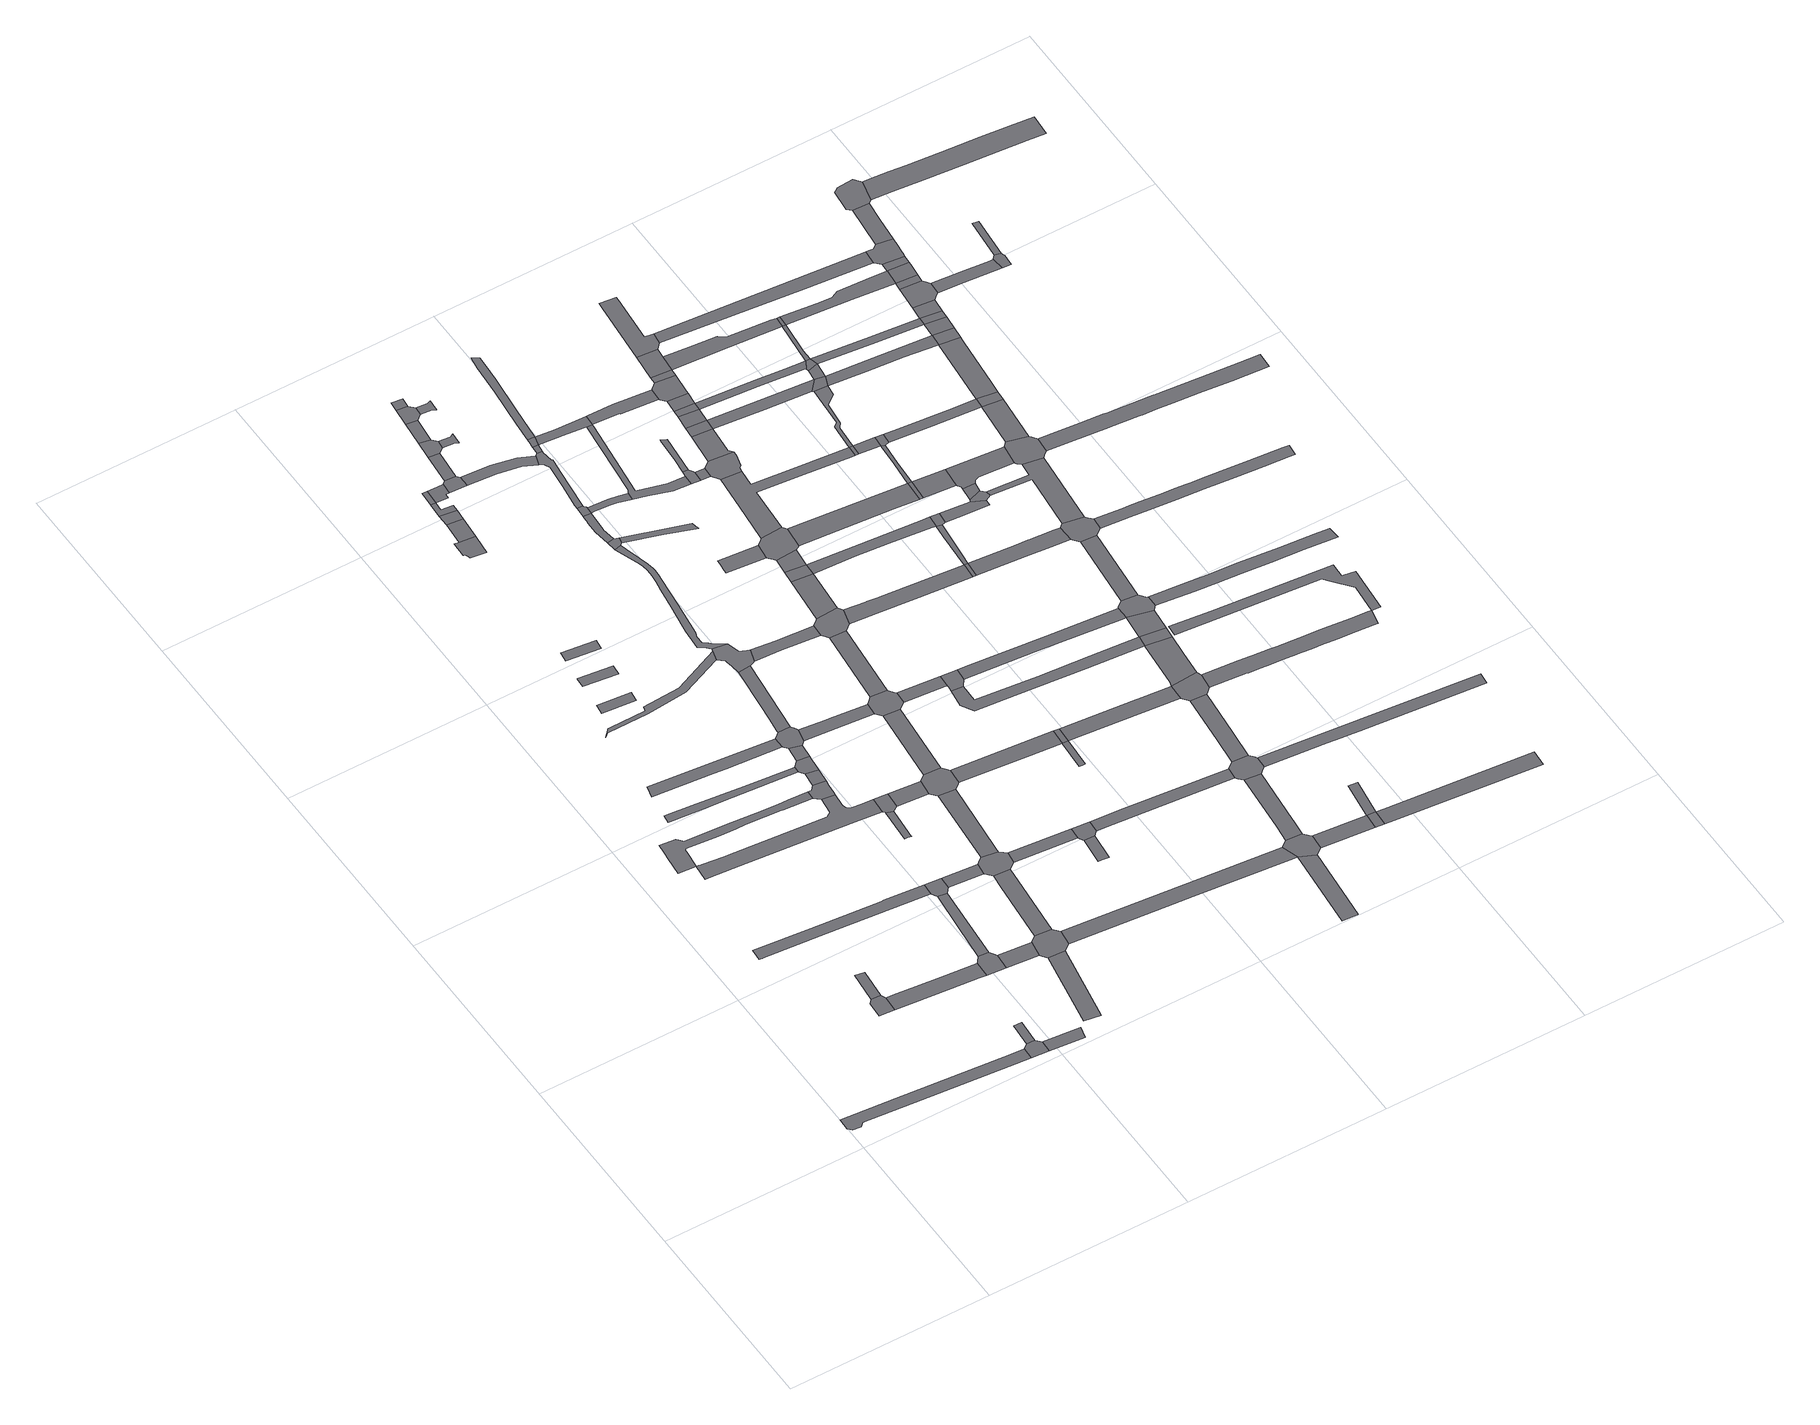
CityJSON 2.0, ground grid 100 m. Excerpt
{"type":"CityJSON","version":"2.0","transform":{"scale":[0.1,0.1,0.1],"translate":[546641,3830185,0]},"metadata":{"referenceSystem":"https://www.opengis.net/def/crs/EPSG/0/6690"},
"CityObjects":{
"road1":{"type":"Road","attributes":{"RoadStructureAttribute.sectionType":"1"},"geometry":[{"type":"MultiSurface","lod":"1","boundaries":[[[0,1,2,3,4,5,6,7,8,9,10]]]}]},
"road2":{"type":"Road","geometry":[{"type":"MultiSurface","lod":"1","boundaries":[[[11,12,13,14,15,16]]]}]},
"road3":{"type":"Road","geometry":[{"type":"MultiSurface","lod":"1","boundaries":[[[17,18,11,16]]]}]},
"road4":{"type":"Road","attributes":{"RoadStructureAttribute.sectionType":"1"},"geometry":[{"type":"MultiSurface","lod":"1","boundaries":[[[19,20,21,15,14,22,23,24,25,26]]]}]},
"road5":{"type":"Road","geometry":[{"type":"MultiSurface","lod":"1","boundaries":[[[27,10,9,28,29,30]]]}]},
"road6":{"type":"Road","attributes":{"RoadStructureAttribute.sectionType":"1"},"geometry":[{"type":"MultiSurface","lod":"1","boundaries":[[[31,32,33,34,35,36,37,38,39,40]]]}]},
"road7":{"type":"Road","geometry":[{"type":"MultiSurface","lod":"1","boundaries":[[[41,42,27,30]]]}]},
"road8":{"type":"Road","attributes":{"RoadStructureAttribute.sectionType":"1"},"geometry":[{"type":"MultiSurface","lod":"1","boundaries":[[[29,28,43,44]]]}]},
"road9":{"type":"Road","attributes":{"RoadStructureAttribute.sectionType":"1"},"geometry":[{"type":"MultiSurface","lod":"1","boundaries":[[[45,46,47,48,49,50,51,52,53,54,55,56,57,58,59,60,61,62,63,64,65,66,67]]]}]},
"road10":{"type":"Road","attributes":{"RoadStructureAttribute.sectionType":"1"},"geometry":[{"type":"MultiSurface","lod":"1","boundaries":[[[68,69,70,71,72,73,74,75,76,77,78,49,79,80,81,82,83,84,85,86,87,88,89,90,91,92,93,94,95,96]]]}]},
"road11":{"type":"Road","geometry":[{"type":"MultiSurface","lod":"1","boundaries":[[[97,98,26,25,99,100,101,102]]]}]},
"road12":{"type":"Road","attributes":{"RoadStructureAttribute.sectionType":"1"},"geometry":[{"type":"MultiSurface","lod":"1","boundaries":[[[103,104,105,106,107,108,109,110,111,112,113]]]}]},
"road13":{"type":"Road","attributes":{"RoadStructureAttribute.sectionType":"1"},"geometry":[{"type":"MultiSurface","lod":"1","boundaries":[[[114,115,116,117,118,119]]]}]},
"road14":{"type":"Road","geometry":[{"type":"MultiSurface","lod":"1","boundaries":[[[120,121,122,123]]]}]},
"road15":{"type":"Road","attributes":{"RoadStructureAttribute.sectionType":"1"},"geometry":[{"type":"MultiSurface","lod":"1","boundaries":[[[124,125,97,102,126]]]}]},
"road16":{"type":"Road","attributes":{"RoadStructureAttribute.sectionType":"1"},"geometry":[{"type":"MultiSurface","lod":"1","boundaries":[[[100,99,127,128]]]}]},
"road17":{"type":"Road","attributes":{"RoadStructureAttribute.sectionType":"1"},"geometry":[{"type":"MultiSurface","lod":"1","boundaries":[[[129,130,131,132]]]}]},
"road18":{"type":"Road","geometry":[{"type":"MultiSurface","lod":"1","boundaries":[[[133,134,135,136,137]]]}]},
"road19":{"type":"Road","geometry":[{"type":"MultiSurface","lod":"1","boundaries":[[[40,39,124,126,138,139]]]}]},
"road20":{"type":"Road","geometry":[{"type":"MultiSurface","lod":"1","boundaries":[[[140,141,142,143]]]}]},
"road21":{"type":"Road","attributes":{"RoadStructureAttribute.sectionType":"1"},"geometry":[{"type":"MultiSurface","lod":"1","boundaries":[[[144,145,146,147,148,149,150,151,152,153,154,155,156,157,158,159,160,161]]]}]},
"road22":{"type":"Road","geometry":[{"type":"MultiSurface","lod":"1","boundaries":[[[162,128,127,129,132,163,164,165]]]}]},
"road23":{"type":"Road","geometry":[{"type":"MultiSurface","lod":"1","boundaries":[[[166,167,59,58,68,96,168,169,170,171]]]}]},
"road24":{"type":"Road","attributes":{"RoadStructureAttribute.sectionType":"1"},"geometry":[{"type":"MultiSurface","lod":"1","boundaries":[[[139,138,172,173,174]]]}]},
"road25":{"type":"Road","attributes":{"RoadStructureAttribute.sectionType":"1"},"geometry":[{"type":"MultiSurface","lod":"1","boundaries":[[[175,166,171,176]]]}]},
"road26":{"type":"Road","geometry":[{"type":"MultiSurface","lod":"1","boundaries":[[[177,113,112,175,176,178,179,180]]]}]},
"road27":{"type":"Road","geometry":[{"type":"MultiSurface","lod":"1","boundaries":[[[181,182,183,184,185,186]]]}]},
"road28":{"type":"Road","geometry":[{"type":"MultiSurface","lod":"1","boundaries":[[[187,188,189,190,191,192,193,194,195,196]]]}]},
"road29":{"type":"Road","attributes":{"RoadStructureAttribute.sectionType":"1"},"geometry":[{"type":"MultiSurface","lod":"1","boundaries":[[[197,198,162,165,199,200]]]}]},
"road30":{"type":"Road","attributes":{"RoadStructureAttribute.sectionType":"1"},"geometry":[{"type":"MultiSurface","lod":"1","boundaries":[[[201,177,180,202]]]}]},
"road31":{"type":"Road","attributes":{"RoadStructureAttribute.sectionType":"1"},"geometry":[{"type":"MultiSurface","lod":"1","boundaries":[[[203,196,195,204]]]}]},
"road32":{"type":"Road","geometry":[{"type":"MultiSurface","lod":"1","boundaries":[[[85,84,205,181,186,206,207,208]]]}]},
"road33":{"type":"Road","geometry":[{"type":"MultiSurface","lod":"1","boundaries":[[[209,210,211,119,118,201,202,212,213,214,215,216,217,218]]]}]},
"road34":{"type":"Road","geometry":[{"type":"MultiSurface","lod":"1","boundaries":[[[219,203,204,220]]]}]},
"road35":{"type":"Road","attributes":{"RoadStructureAttribute.sectionType":"1"},"geometry":[{"type":"MultiSurface","lod":"1","boundaries":[[[221,219,220,222,223,224]]]}]},
"road36":{"type":"Road","geometry":[{"type":"MultiSurface","lod":"1","boundaries":[[[225,221,224,226]]]}]},
"road37":{"type":"Road","geometry":[{"type":"MultiSurface","lod":"1","boundaries":[[[227,228,229,174,173,230,197,200,231,232,233,234,235,236]]]}]},
"road38":{"type":"Road","attributes":{"RoadStructureAttribute.sectionType":"1"},"geometry":[{"type":"MultiSurface","lod":"1","boundaries":[[[237,226,224,238,239,240,241]]]}]},
"road39":{"type":"Road","attributes":{"RoadStructureAttribute.sectionType":"1"},"geometry":[{"type":"MultiSurface","lod":"1","boundaries":[[[208,207,242,243]]]}]},
"road40":{"type":"Road","attributes":{"RoadStructureAttribute.sectionType":"1"},"geometry":[{"type":"MultiSurface","lod":"1","boundaries":[[[244,245,246,247,248,209,218]]]}]},
"road41":{"type":"Road","attributes":{"RoadStructureAttribute.sectionType":"1"},"geometry":[{"type":"MultiSurface","lod":"1","boundaries":[[[249,250,227,236,251,252]]]}]},
"road42":{"type":"Road","geometry":[{"type":"MultiSurface","lod":"1","boundaries":[[[253,241,240,254,255,256,257]]]}]},
"road43":{"type":"Road","attributes":{"RoadStructureAttribute.sectionType":"1"},"geometry":[{"type":"MultiSurface","lod":"1","boundaries":[[[258,259,215,214,260,261,262]]]}]},
"road44":{"type":"Road","geometry":[{"type":"MultiSurface","lod":"1","boundaries":[[[263,144,161,264,265,266,245,244,267,268,269,270,271,272,273,274,275]]]}]},
"road45":{"type":"Road","attributes":{"RoadStructureAttribute.sectionType":"1"},"geometry":[{"type":"MultiSurface","lod":"1","boundaries":[[[276,253,257,277]]]}]},
"road46":{"type":"Road","geometry":[{"type":"MultiSurface","lod":"1","boundaries":[[[278,243,242,249,252,279,280,281,282,283]]]}]},
"road47":{"type":"Road","attributes":{"RoadStructureAttribute.sectionType":"1"},"geometry":[{"type":"MultiSurface","lod":"1","boundaries":[[[234,233,284,285]]]}]},
"road48":{"type":"Road","geometry":[{"type":"MultiSurface","lod":"1","boundaries":[[[286,276,277,287,288,289]]]}]},
"road49":{"type":"Road","attributes":{"RoadStructureAttribute.sectionType":"1"},"geometry":[{"type":"MultiSurface","lod":"1","boundaries":[[[290,291,292,293,294,295,296,297,298,299,300,301,302,303,304,305,306,307,308,309,310,311,312,313,314,315,316,317,318,319,320,321,263,275]]]}]},
"road50":{"type":"Road","attributes":{"RoadStructureAttribute.sectionType":"1"},"geometry":[{"type":"MultiSurface","lod":"1","boundaries":[[[322,286,289,323]]]}]},
"road51":{"type":"Road","attributes":{"RoadStructureAttribute.sectionType":"1"},"geometry":[{"type":"MultiSurface","lod":"1","boundaries":[[[324,278,283,325]]]}]},
"road52":{"type":"Road","geometry":[{"type":"MultiSurface","lod":"1","boundaries":[[[326,327,328,329,288,287]]]}]},
"road53":{"type":"Road","geometry":[{"type":"MultiSurface","lod":"1","boundaries":[[[330,322,323,331,332,333]]]}]},
"road54":{"type":"Road","attributes":{"RoadStructureAttribute.sectionType":"1"},"geometry":[{"type":"MultiSurface","lod":"1","boundaries":[[[334,335,256,255,336,337,338,339]]]}]},
"road55":{"type":"Road","attributes":{"RoadStructureAttribute.sectionType":"1"},"geometry":[{"type":"MultiSurface","lod":"1","boundaries":[[[340,341,330,333]]]}]},
"road56":{"type":"Road","geometry":[{"type":"MultiSurface","lod":"1","boundaries":[[[342,343,306,305,344,345,346,347]]]}]},
"road57":{"type":"Road","attributes":{"RoadStructureAttribute.sectionType":"1"},"geometry":[{"type":"MultiSurface","lod":"1","boundaries":[[[348,349,350,351,352,343,342,353,354,355,356]]]}]},
"road58":{"type":"Road","geometry":[{"type":"MultiSurface","lod":"1","boundaries":[[[357,358,359,360,361]]]}]},
"road59":{"type":"Road","attributes":{"RoadStructureAttribute.sectionType":"1"},"geometry":[{"type":"MultiSurface","lod":"1","boundaries":[[[362,270,269,363,364,365]]]}]},
"road60":{"type":"Road","attributes":{"RoadStructureAttribute.sectionType":"1"},"geometry":[{"type":"MultiSurface","lod":"1","boundaries":[[[366,367,164,163,368,369,370,371,372]]]}]},
"road61":{"type":"Road","geometry":[{"type":"MultiSurface","lod":"1","boundaries":[[[373,348,356,374,375,376,377,378,379,380]]]}]},
"road62":{"type":"Road","geometry":[{"type":"MultiSurface","lod":"1","boundaries":[[[381,382,383,384,332,331]]]}]},
"road63":{"type":"Road","geometry":[{"type":"MultiSurface","lod":"1","boundaries":[[[385,386,262,261,387,324,325,388,389,390,391,392,393]]]}]},
"road64":{"type":"Road","geometry":[{"type":"MultiSurface","lod":"1","boundaries":[[[285,284,357,361,394,395]]]}]},
"road65":{"type":"Road","attributes":{"RoadStructureAttribute.sectionType":"1"},"geometry":[{"type":"MultiSurface","lod":"1","boundaries":[[[396,339,338,397,398,399,400,401,373,380,402,403,404,405,406,407,408,409,410,411,412]]]}]},
"road66":{"type":"Road","attributes":{"RoadStructureAttribute.sectionType":"1"},"geometry":[{"type":"MultiSurface","lod":"1","boundaries":[[[413,385,393,414]]]}]},
"road67":{"type":"Road","geometry":[{"type":"MultiSurface","lod":"1","boundaries":[[[415,416,374,356,417,418,419,420,421,422]]]}]},
"road68":{"type":"Road","attributes":{"RoadStructureAttribute.sectionType":"1"},"geometry":[{"type":"MultiSurface","lod":"1","boundaries":[[[423,424,425,426,427,428,429,347,346]]]}]},
"road69":{"type":"Road","attributes":{"RoadStructureAttribute.sectionType":"1"},"geometry":[{"type":"MultiSurface","lod":"1","boundaries":[[[281,280,430,431,432]]]}]},
"road70":{"type":"Road","geometry":[{"type":"MultiSurface","lod":"1","boundaries":[[[433,434,396,412,435,436]]]}]},
"road71":{"type":"Road","geometry":[{"type":"MultiSurface","lod":"1","boundaries":[[[437,438,439,433,436,440]]]}]},
"road72":{"type":"Road","attributes":{"RoadStructureAttribute.sectionType":"1"},"geometry":[{"type":"MultiSurface","lod":"1","boundaries":[[[391,390,441,442,443]]]}]},
"road73":{"type":"Road","geometry":[{"type":"MultiSurface","lod":"1","boundaries":[[[444,445,446,365,364,447,413,414,448,449]]]}]},
"road74":{"type":"Road","attributes":{"RoadStructureAttribute.sectionType":"1"},"geometry":[{"type":"MultiSurface","lod":"1","boundaries":[[[450,451,452,453,454,455]]]}]},
"road75":{"type":"Road","attributes":{"RoadStructureAttribute.sectionType":"1"},"geometry":[{"type":"MultiSurface","lod":"1","boundaries":[[[456,457,458,459,460,437,440,461,462,463,464]]]}]},
"road76":{"type":"Road","attributes":{"RoadStructureAttribute.sectionType":"1"},"geometry":[{"type":"MultiSurface","lod":"1","boundaries":[[[465,445,444,466]]]}]},
"road77":{"type":"Road","geometry":[{"type":"MultiSurface","lod":"1","boundaries":[[[467,468,440,436,469,470,471,472,473,474]]]}]},
"road78":{"type":"Road","geometry":[{"type":"MultiSurface","lod":"1","boundaries":[[[443,442,475,476,477,478,479]]]}]},
"road79":{"type":"Road","geometry":[{"type":"MultiSurface","lod":"1","boundaries":[[[431,480,481,482,483]]]}]},
"road80":{"type":"Road","geometry":[{"type":"MultiSurface","lod":"1","boundaries":[[[484,465,466,485]]]}]},
"road81":{"type":"Road","attributes":{"RoadStructureAttribute.sectionType":"1"},"geometry":[{"type":"MultiSurface","lod":"1","boundaries":[[[486,487,484,485]]]}]},
"road82":{"type":"Road","geometry":[{"type":"MultiSurface","lod":"1","boundaries":[[[432,431,483,488]]]}]},
"road83":{"type":"Road","attributes":{"RoadStructureAttribute.sectionType":"1"},"geometry":[{"type":"MultiSurface","lod":"1","boundaries":[[[489,395,394,490,491,492]]]}]},
"road84":{"type":"Road","attributes":{"RoadStructureAttribute.sectionType":"1"},"geometry":[{"type":"MultiSurface","lod":"1","boundaries":[[[471,493,494,422,421,495,496,497,498,499,500,501,502,503,504,472]]]}]},
"road85":{"type":"Road","geometry":[{"type":"MultiSurface","lod":"1","boundaries":[[[505,506,507,508,455,454,509,487,486,510,511,512,513]]]}]},
"road86":{"type":"Road","geometry":[{"type":"MultiSurface","lod":"1","boundaries":[[[514,515,498,497,516,517,518,519]]]}]},
"road87":{"type":"Road","attributes":{"RoadStructureAttribute.sectionType":"1"},"geometry":[{"type":"MultiSurface","lod":"1","boundaries":[[[371,520,521,522]]]}]},
"road88":{"type":"Road","attributes":{"RoadStructureAttribute.sectionType":"1"},"geometry":[{"type":"MultiSurface","lod":"1","boundaries":[[[517,516,523,524]]]}]},
"road89":{"type":"Road","geometry":[{"type":"MultiSurface","lod":"1","boundaries":[[[525,526,527,528,529,514,519]]]}]},
"road90":{"type":"Road","attributes":{"RoadStructureAttribute.sectionType":"1"},"geometry":[{"type":"MultiSurface","lod":"1","boundaries":[[[530,531,532,533,449,448,534,535,536,537,538]]]}]},
"road91":{"type":"Road","geometry":[{"type":"MultiSurface","lod":"1","boundaries":[[[539,540,372,371,522,541,542,543,544]]]}]},
"road92":{"type":"Road","attributes":{"RoadStructureAttribute.sectionType":"1"},"geometry":[{"type":"MultiSurface","lod":"1","boundaries":[[[545,546,474,473,547,548,549,550,551]]]}]},
"road93":{"type":"Road","geometry":[{"type":"MultiSurface","lod":"1","boundaries":[[[552,553,524,523,554,555,556,557,558,559,560]]]}]},
"road94":{"type":"Road","attributes":{"RoadStructureAttribute.sectionType":"1"},"geometry":[{"type":"MultiSurface","lod":"1","boundaries":[[[476,561,562,563,564,565,566,567,568,569,477]]]}]},
"road95":{"type":"Road","attributes":{"RoadStructureAttribute.sectionType":"1"},"geometry":[{"type":"MultiSurface","lod":"1","boundaries":[[[570,571,572,488,483,573,574,575,576,577]]]}]},
"road96":{"type":"Road","attributes":{"RoadStructureAttribute.sectionType":"1"},"geometry":[{"type":"MultiSurface","lod":"1","boundaries":[[[578,552,560,579,580]]]}]},
"road97":{"type":"Road","attributes":{"RoadStructureAttribute.sectionType":"1"},"geometry":[{"type":"MultiSurface","lod":"1","boundaries":[[[581,582,539,544,583,584,585]]]}]},
"road98":{"type":"Road","attributes":{"RoadStructureAttribute.sectionType":"1"},"geometry":[{"type":"MultiSurface","lod":"1","boundaries":[[[586,587,485,466,588,589,590,591,592]]]}]},
"road99":{"type":"Road","geometry":[{"type":"MultiSurface","lod":"1","boundaries":[[[593,578,580,594]]]}]},
"road100":{"type":"Road","attributes":{"RoadStructureAttribute.sectionType":"1"},"geometry":[{"type":"MultiSurface","lod":"1","boundaries":[[[595,593,594,596]]]}]},
"road101":{"type":"Road","attributes":{"RoadStructureAttribute.sectionType":"1"},"geometry":[{"type":"MultiSurface","lod":"1","boundaries":[[[597,598,479,478,599,600,601,602]]]}]},
"road102":{"type":"Road","attributes":{"RoadStructureAttribute.sectionType":"1"},"geometry":[{"type":"MultiSurface","lod":"1","boundaries":[[[555,603,506,505,604,605,606,607,608,609,610,556]]]}]},
"road103":{"type":"Road","geometry":[{"type":"MultiSurface","lod":"1","boundaries":[[[611,595,596,612]]]}]},
"road104":{"type":"Road","attributes":{"RoadStructureAttribute.sectionType":"1"},"geometry":[{"type":"MultiSurface","lod":"1","boundaries":[[[542,541,613,614]]]}]},
"road105":{"type":"Road","attributes":{"RoadStructureAttribute.sectionType":"1"},"geometry":[{"type":"MultiSurface","lod":"1","boundaries":[[[513,512,615,616,617]]]}]},
"road106":{"type":"Road","geometry":[{"type":"MultiSurface","lod":"1","boundaries":[[[618,619,492,491,620,581,585,621,622,623,624,625]]]}]},
"road107":{"type":"Road","attributes":{"RoadStructureAttribute.sectionType":"1"},"geometry":[{"type":"MultiSurface","lod":"1","boundaries":[[[626,611,612,627]]]}]},
"road108":{"type":"Road","geometry":[{"type":"MultiSurface","lod":"1","boundaries":[[[628,629,551,550,630,626,627,631,632]]]}]},
"road109":{"type":"Road","attributes":{"RoadStructureAttribute.sectionType":"1"},"geometry":[{"type":"MultiSurface","lod":"1","boundaries":[[[633,628,632,634]]]}]},
"road110":{"type":"Road","geometry":[{"type":"MultiSurface","lod":"1","boundaries":[[[538,537,635,636]]]}]},
"road111":{"type":"Road","geometry":[{"type":"MultiSurface","lod":"1","boundaries":[[[637,633,634,638,639]]]}]},
"road112":{"type":"Road","attributes":{"RoadStructureAttribute.sectionType":"1"},"geometry":[{"type":"MultiSurface","lod":"1","boundaries":[[[640,641,642,618,625,643,644]]]}]},
"road113":{"type":"Road","geometry":[{"type":"MultiSurface","lod":"1","boundaries":[[[614,613,645,646]]]}]},
"road114":{"type":"Road","attributes":{"RoadStructureAttribute.sectionType":"1"},"geometry":[{"type":"MultiSurface","lod":"1","boundaries":[[[591,647,538,636,648,649]]]}]},
"road115":{"type":"Road","geometry":[{"type":"MultiSurface","lod":"1","boundaries":[[[650,651,637,639,652,653,654,655,656]]]}]},
"road116":{"type":"Road","geometry":[{"type":"MultiSurface","lod":"1","boundaries":[[[657,658,659,614,646]]]}]},
"road117":{"type":"Road","geometry":[{"type":"MultiSurface","lod":"1","boundaries":[[[660,577,576,661,640,644,662,663,664]]]}]},
"road118":{"type":"Road","geometry":[{"type":"MultiSurface","lod":"1","boundaries":[[[592,591,649,665,666]]]}]},
"road119":{"type":"Road","attributes":{"RoadStructureAttribute.sectionType":"1"},"geometry":[{"type":"MultiSurface","lod":"1","boundaries":[[[667,594,580,668,669,670]]]}]},
"road120":{"type":"Road","attributes":{"RoadStructureAttribute.sectionType":"1"},"geometry":[{"type":"MultiSurface","lod":"1","boundaries":[[[565,671,672,673,577,660,674,675]]]}]},
"road121":{"type":"Road","geometry":[{"type":"MultiSurface","lod":"1","boundaries":[[[617,616,676,677]]]}]},
"road122":{"type":"Road","attributes":{"RoadStructureAttribute.sectionType":"1"},"geometry":[{"type":"MultiSurface","lod":"1","boundaries":[[[678,679,612,596,680,681,682,683]]]}]},
"road123":{"type":"Road","geometry":[{"type":"MultiSurface","lod":"1","boundaries":[[[608,607,684,685]]]}]},
"road124":{"type":"Road","attributes":{"RoadStructureAttribute.sectionType":"1"},"geometry":[{"type":"MultiSurface","lod":"1","boundaries":[[[686,687,688,689,636,635,690,691,692,693]]]}]},
"road125":{"type":"Road","geometry":[{"type":"MultiSurface","lod":"1","boundaries":[[[566,565,675,694]]]}]},
"road126":{"type":"Road","attributes":{"RoadStructureAttribute.sectionType":"1"},"geometry":[{"type":"MultiSurface","lod":"1","boundaries":[[[666,665,695,696,697,698]]]}]},
"road127":{"type":"Road","attributes":{"RoadStructureAttribute.sectionType":"1"},"geometry":[{"type":"MultiSurface","lod":"1","boundaries":[[[685,684,699,700]]]}]},
"road128":{"type":"Road","attributes":{"RoadStructureAttribute.sectionType":"1"},"geometry":[{"type":"MultiSurface","lod":"1","boundaries":[[[699,701,617,677,702,703]]]}]},
"road129":{"type":"Road","attributes":{"RoadStructureAttribute.sectionType":"1"},"geometry":[{"type":"MultiSurface","lod":"1","boundaries":[[[601,566,694,704]]]}]},
"road130":{"type":"Road","attributes":{"RoadStructureAttribute.sectionType":"1"},"geometry":[{"type":"MultiSurface","lod":"1","boundaries":[[[677,676,705,706]]]}]},
"road131":{"type":"Road","attributes":{"RoadStructureAttribute.sectionType":"1"},"geometry":[{"type":"MultiSurface","lod":"1","boundaries":[[[707,708,709,710,638,634,711,712,713]]]}]},
"road132":{"type":"Road","attributes":{"RoadStructureAttribute.sectionType":"1"},"geometry":[{"type":"MultiSurface","lod":"1","boundaries":[[[714,715,716,717,608,685,718,719,720,721,722]]]}]},
"road133":{"type":"Road","geometry":[{"type":"MultiSurface","lod":"1","boundaries":[[[723,724,602,601,704,725,726,727,728,729,730]]]}]},
"road134":{"type":"Road","geometry":[{"type":"MultiSurface","lod":"1","boundaries":[[[700,699,703,731,732]]]}]},
"road135":{"type":"Road","geometry":[{"type":"MultiSurface","lod":"1","boundaries":[[[733,734,698,697,735,736]]]}]},
"road136":{"type":"Road","attributes":{"RoadStructureAttribute.sectionType":"1"},"geometry":[{"type":"MultiSurface","lod":"1","boundaries":[[[737,734,733,738]]]}]},
"road137":{"type":"Road","geometry":[{"type":"MultiSurface","lod":"1","boundaries":[[[670,669,714,722,739]]]}]},
"road138":{"type":"Road","attributes":{"RoadStructureAttribute.sectionType":"1"},"geometry":[{"type":"MultiSurface","lod":"1","boundaries":[[[740,741,723,730,742]]]}]},
"road139":{"type":"Road","attributes":{"RoadStructureAttribute.sectionType":"1"},"geometry":[{"type":"MultiSurface","lod":"1","boundaries":[[[743,646,645,744,745,746]]]}]},
"road140":{"type":"Road","attributes":{"RoadStructureAttribute.sectionType":"1"},"geometry":[{"type":"MultiSurface","lod":"1","boundaries":[[[747,748,670,739]]]}]},
"road141":{"type":"Road","geometry":[{"type":"MultiSurface","lod":"1","boundaries":[[[683,682,748,747,749]]]}]},
"road142":{"type":"Road","attributes":{"RoadStructureAttribute.sectionType":"1"},"geometry":[{"type":"MultiSurface","lod":"1","boundaries":[[[750,623,622,751,752,753,754,755,756,757]]]}]},
"road143":{"type":"Road","geometry":[{"type":"MultiSurface","lod":"1","boundaries":[[[706,705,758,737,738,759,760,761,762]]]}]},
"road144":{"type":"Road","attributes":{"RoadStructureAttribute.sectionType":"1"},"geometry":[{"type":"MultiSurface","lod":"1","boundaries":[[[763,764,736,735,765,766,767,768]]]}]},
"road145":{"type":"Road","geometry":[{"type":"MultiSurface","lod":"1","boundaries":[[[766,769,693,692,740,742,770,771,772,773,767]]]}]},
"road146":{"type":"Road","attributes":{"RoadStructureAttribute.sectionType":"1"},"geometry":[{"type":"MultiSurface","lod":"1","boundaries":[[[712,774,683,749,775,776]]]}]},
"road147":{"type":"Road","attributes":{"RoadStructureAttribute.sectionType":"1"},"geometry":[{"type":"MultiSurface","lod":"1","boundaries":[[[777,778,732,731,779,780,781]]]}]},
"road148":{"type":"Road","geometry":[{"type":"MultiSurface","lod":"1","boundaries":[[[713,712,776,782]]]}]},
"road149":{"type":"Road","attributes":{"RoadStructureAttribute.sectionType":"1"},"geometry":[{"type":"MultiSurface","lod":"1","boundaries":[[[783,784,785,786,787,788,789,790,791,792,793,664,663,794,795,796,797,798,799,800,801,802,803,804,805,806,807,808]]]}]},
"road150":{"type":"Road","attributes":{"RoadStructureAttribute.sectionType":"1"},"geometry":[{"type":"MultiSurface","lod":"1","boundaries":[[[653,652,809,810,811,812]]]}]},
"road151":{"type":"Road","attributes":{"RoadStructureAttribute.sectionType":"1"},"geometry":[{"type":"MultiSurface","lod":"1","boundaries":[[[813,739,722,814,815,816,817]]]}]},
"road152":{"type":"Road","attributes":{"RoadStructureAttribute.sectionType":"1"},"geometry":[{"type":"MultiSurface","lod":"1","boundaries":[[[818,819,820,821,822,823,824,825,826,827,828,808,829]]]}]},
"road153":{"type":"Road","geometry":[{"type":"MultiSurface","lod":"1","boundaries":[[[830,762,761,831,832,763,768,833,834,835,836,837]]]}]},
"road154":{"type":"Road","attributes":{"RoadStructureAttribute.sectionType":"1"},"geometry":[{"type":"MultiSurface","lod":"1","boundaries":[[[838,749,747,839,840,841]]]}]},
"road155":{"type":"Road","attributes":{"RoadStructureAttribute.sectionType":"1"},"geometry":[{"type":"MultiSurface","lod":"1","boundaries":[[[780,830,837,842]]]}]},
"road156":{"type":"Road","attributes":{"RoadStructureAttribute.sectionType":"1"},"geometry":[{"type":"MultiSurface","lod":"1","boundaries":[[[843,844,845,846,847,728,727,848,849,850,851,852,853,854]]]}]},
"road157":{"type":"Road","geometry":[{"type":"MultiSurface","lod":"1","boundaries":[[[781,780,842,855]]]}]},
"road158":{"type":"Road","attributes":{"RoadStructureAttribute.sectionType":"1"},"geometry":[{"type":"MultiSurface","lod":"1","boundaries":[[[856,857,858,859,782,776,860,861,862]]]}]},
"road159":{"type":"Road","attributes":{"RoadStructureAttribute.sectionType":"1"},"geometry":[{"type":"MultiSurface","lod":"1","boundaries":[[[816,781,855,863,864,865]]]}]},
"road160":{"type":"Road","geometry":[{"type":"MultiSurface","lod":"1","boundaries":[[[817,816,865,866]]]}]},
"road161":{"type":"Road","attributes":{"RoadStructureAttribute.sectionType":"1"},"geometry":[{"type":"MultiSurface","lod":"1","boundaries":[[[840,817,866,867]]]}]},
"road162":{"type":"Road","attributes":{"RoadStructureAttribute.sectionType":"1"},"geometry":[{"type":"MultiSurface","lod":"1","boundaries":[[[868,869,870,871,872,873,874,875,876,877,878,879,772,771,880,881,882,883,884,885,886,887,888]]]}]},
"road163":{"type":"Road","geometry":[{"type":"MultiSurface","lod":"1","boundaries":[[[841,840,867,889]]]}]},
"road164":{"type":"Road","attributes":{"RoadStructureAttribute.sectionType":"1"},"geometry":[{"type":"MultiSurface","lod":"1","boundaries":[[[890,841,889,891]]]}]},
"road165":{"type":"Road","geometry":[{"type":"MultiSurface","lod":"1","boundaries":[[[892,890,891,893,894,895,896,897,898,899]]]}]},
"road166":{"type":"Road","attributes":{"RoadStructureAttribute.sectionType":"1"},"geometry":[{"type":"MultiSurface","lod":"1","boundaries":[[[861,892,899,900]]]}]},
"road167":{"type":"Road","geometry":[{"type":"MultiSurface","lod":"1","boundaries":[[[862,861,900,901,902]]]}]},
"road168":{"type":"Road","attributes":{"RoadStructureAttribute.sectionType":"1"},"geometry":[{"type":"MultiSurface","lod":"1","boundaries":[[[903,862,902,904]]]}]},
"road169":{"type":"Road","geometry":[{"type":"MultiSurface","lod":"1","boundaries":[[[905,906,907,812,811,908,903,904,909,910,911,912]]]}]},
"road170":{"type":"Road","attributes":{"RoadStructureAttribute.sectionType":"1"},"geometry":[{"type":"MultiSurface","lod":"1","boundaries":[[[913,905,912,914,915]]]}]},
"road171":{"type":"Road","attributes":{"RoadStructureAttribute.sectionType":"1"},"geometry":[{"type":"MultiSurface","lod":"1","boundaries":[[[916,917,918,919,920,921,922,923,924,925,835,834,926,927,928,929,930,931,932,933,934,935,936,937]]]}]},
"road172":{"type":"Road","attributes":{"RoadStructureAttribute.sectionType":"1"},"geometry":[{"type":"MultiSurface","lod":"1","boundaries":[[[938,939,940,896,895,941,942,943]]]}]},
"road173":{"type":"Road","geometry":[{"type":"MultiSurface","lod":"1","boundaries":[[[944,945,946,947,948,949,913,915,950,951]]]}]},
"road174":{"type":"Road","geometry":[{"type":"MultiSurface","lod":"1","boundaries":[[[952,943,942,953,954,955]]]}]},
"road175":{"type":"Road","geometry":[{"type":"MultiSurface","lod":"1","boundaries":[[[956,957,952,955]]]}]},
"road176":{"type":"Road","attributes":{"RoadStructureAttribute.sectionType":"1"},"geometry":[{"type":"MultiSurface","lod":"1","boundaries":[[[958,959,960,961,962,963,951,950,964,965,966,967,968,969,970]]]}]}
},
"vertices":[
[816,119,0],[268,166,0],[4,189,0],[0,129,0],[17,110,0],[57,108,0],[76,124,0],[357,99,0],[774,63,0],[878,54,0],[882,113,0],
[483,702,0],[466,682,0],[461,602,0],[534,596,0],[539,675,0],[528,698,0],
[542,848,0],[497,853,0],
[805,651,0],[686,662,0],[595,670,0],[610,589,0],[806,570,0],[937,558,0],[972,555,0],[975,634,0],
[906,132,0],[964,46,0],[968,106,0],[945,129,0],
[834,1152,0],[821,1152,0],[484,1182,0],[207,1208,0],[203,1148,0],[219,1146,0],[221,1146,0],[525,1120,0],[1020,1075,0],[1024,1135,0],
[954,247,0],[914,250,0],
[1136,31,0],[1151,90,0],
[192,1928,0],[187,1878,0],[183,1841,0],[174,1749,0],[261,1741,0],[271,1833,0],[272,1847,0],[280,1852,0],[432,1838,0],[519,1834,0],[567,1832,0],[738,1819,0],[747,1818,0],[888,1805,0],[889,1849,0],[795,1854,0],[750,1857,0],[642,1865,0],[522,1874,0],[492,1876,0],[294,1892,0],[277,1913,0],[270,1920,0],
[918,1781,0],[909,1703,0],[909,1701,0],[889,1687,0],[884,1683,0],[883,1683,0],[413,1724,0],[389,1726,0],[295,1737,0],[277,1740,0],[273,1740,0],[253,1660,0],[314,1655,0],[418,1645,0],[881,1603,0],[987,1594,0],[1097,1584,0],[1102,1664,0],[1043,1669,0],[1002,1674,0],[994,1676,0],[985,1681,0],[980,1688,0],[977,1693,0],[976,1696,0],[975,1700,0],[974,1703,0],[974,1712,0],[980,1772,0],
[999,664,0],[980,640,0],[1065,546,0],[1070,626,0],[1061,642,0],[1049,662,0],
[678,2020,0],[433,2046,0],[332,2056,0],[300,2059,0],[296,2019,0],[328,2016,0],[333,2016,0],[463,2003,0],[603,1992,0],[916,1967,0],[918,1998,0],
[328,2239,0],[314,2179,0],[609,2152,0],[667,2145,0],[937,2125,0],[935,2178,0],
[553,2681,0],[559,2731,0],[395,2748,0],[390,2698,0],
[1038,1049,0],[1019,854,0],[1080,1040,0],
[1221,532,0],[1233,611,0],
[1247,499,0],[1181,114,0],[1261,100,0],[1328,494,0],
[571,2851,0],[577,2901,0],[409,2921,0],[407,2921,0],[404,2871,0],
[1102,1068,0],[1106,1127,0],
[588,3014,0],[594,3064,0],[427,3083,0],[421,3034,0],
[978,2745,0],[949,2732,0],[944,2730,0],[747,2644,0],[634,2637,0],[560,2633,0],[554,2610,0],[379,2610,0],[366,2610,0],[332,2573,0],[341,2583,0],[349,2588,0],[357,2590,0],[554,2590,0],[634,2597,0],[759,2609,0],[958,2692,0],[964,2695,0],
[1265,637,0],[1363,519,0],[1372,600,0],[1346,629,0],
[927,1869,0],[910,1848,0],[981,1787,0],[986,1834,0],[987,1844,0],[989,1860,0],
[1104,1068,0],[1271,1052,0],[1278,1112,0],
[935,1941,0],[996,1931,0],
[945,2025,0],[1000,1968,0],[1002,1991,0],[1005,2016,0],
[1107,1570,0],[1094,1402,0],[1110,1400,0],[1127,1398,0],[1127,1399,0],[1140,1560,0],
[378,3852,0],[374,3777,0],[378,3776,0],[383,3774,0],[389,3766,0],[392,3758,0],[393,3748,0],[470,3739,0],[478,3841,0],[401,3850,0],
[1301,1020,0],[1294,948,0],[1374,941,0],[1381,1014,0],
[954,2102,0],[1012,2086,0],
[409,3963,0],[487,3955,0],
[1107,1577,0],[1143,1562,0],[1166,1577,0],[1171,1658,0],
[965,2204,0],[954,2195,0],[949,2190,0],[1024,2098,0],[1026,2100,0],[1032,2106,0],[1046,2172,0],[1041,2179,0],[1034,2190,0],[1026,2203,0],
[408,4019,0],[491,4009,0],
[414,4095,0],[493,4043,0],[433,4048,0],[437,4093,0],
[419,4171,0],[442,4170,0],
[1312,1137,0],[1291,1121,0],[1287,1118,0],[1281,1041,0],[1381,1015,0],[1406,1033,0],[1415,1040,0],[1422,1099,0],[1408,1111,0],[1392,1126,0],
[494,4167,0],[497,4089,0],[499,4113,0],[517,4112,0],[520,4165,0],
[1319,1563,0],[1328,1643,0],
[1069,2588,0],[1007,2584,0],[984,2370,0],[976,2295,0],[966,2211,0],
[1347,1533,0],[1314,1157,0],[1395,1158,0],[1429,1525,0],
[536,4180,0],[576,4109,0],[605,4107,0],[603,4160,0],[590,4178,0],
[1194,2153,0],[1177,2154,0],[1188,2092,0],[1368,2076,0],[1373,2136,0],
[984,2757,0],[996,2670,0],[997,2662,0],[1002,2627,0],[1079,2593,0],[1089,2598,0],[1097,2602,0],[1119,2667,0],[1091,2677,0],[1088,2678,0],[1072,2685,0],[1072,2687,0],[1056,2748,0],
[550,4331,0],[604,4324,0],
[1359,1668,0],[1449,1541,0],[1461,1551,0],[1468,1630,0],[1458,1642,0],[1441,1663,0],
[1720,1013,0],[1724,1072,0],
[558,4419,0],[630,4345,0],[634,4385,0],[612,4411,0],
[997,2789,0],[987,2796,0],[986,2798,0],[967,2813,0],[966,2851,0],[974,2874,0],[996,3051,0],[1015,3207,0],[1018,3243,0],[1019,3267,0],[1018,3285,0],[1016,3302,0],[1010,3328,0],[1001,3361,0],[980,3438,0],[971,3467,0],[939,3459,0],[970,3370,0],[984,3333,0],[988,3314,0],[992,3289,0],[992,3265,0],[991,3247,0],[988,3210,0],[980,3161,0],[965,3054,0],[959,3017,0],[942,2902,0],[936,2800,0],[954,2787,0],[967,2776,0],[976,2768,0],
[570,4542,0],[624,4534,0],
[1395,2046,0],[1474,2037,0],
[690,4339,0],[705,4330,0],[710,4388,0],[694,4379,0],
[579,4632,0],[651,4557,0],[655,4598,0],[632,4625,0],
[867,4126,0],[748,4150,0],[746,4096,0],[858,4074,0],[925,4044,0],[939,4093,0],
[637,4673,0],[583,4678,0],
[967,3515,0],[932,3508,0],[975,3470,0],[979,3474,0],[983,3478,0],[990,3507,0],
[926,3692,0],[925,3682,0],[924,3651,0],[922,3651,0],[921,3586,0],[966,3518,0],[957,3582,0],[958,3585,0],[964,3690,0],
[1735,986,0],[1722,853,0],[1747,851,0],[1773,848,0],[1787,982,0],
[1237,2654,0],[1232,2595,0],[1416,2578,0],[1420,2638,0],
[1963,545,0],[1943,547,0],[1831,477,0],[1956,465,0],[2436,421,0],[2452,420,0],[2427,502,0],
[929,3745,0],[966,3725,0],[966,3728,0],[966,3732,0],[963,3733,0],[962,3734,0],[958,3738,0],[956,3744,0],
[710,4551,0],[725,4542,0],[731,4600,0],[714,4593,0],
[1406,2166,0],[1384,2146,0],[1377,2066,0],[1496,2055,0],[1508,2064,0],[1509,2064,0],[1513,2125,0],[1504,2136,0],[1486,2159,0],
[1809,1005,0],[1812,1064,0],
[953,4102,0],[944,4035,0],[948,4026,0],[957,4004,0],[944,3882,0],[930,3765,0],[957,3755,0],[980,3956,0],[988,4027,0],[989,4036,0],[987,4036,0],[983,4037,0],[983,4038,0],[980,4070,0],[979,4075,0],[978,4088,0],[979,4101,0],
[1441,2545,0],[1521,2540,0],
[1116,3712,0],[1066,3721,0],[981,3691,0],[1006,3691,0],[1061,3686,0],[1089,3682,0],[1154,3663,0],[1159,3702,0],
[1159,3422,0],[1295,3375,0],[1304,3371,0],[1300,3391,0],[1297,3411,0],[1171,3450,0],[1031,3494,0],
[1803,1520,0],[1954,1506,0],[1959,1585,0],
[956,4142,0],[953,4103,0],[983,4140,0],[983,4141,0],
[960,4189,0],[958,4166,0],[957,4150,0],[995,4188,0],
[1707,2046,0],[1716,2046,0],[1721,2107,0],
[1560,2672,0],[1452,2666,0],[1445,2660,0],[1428,2562,0],[1554,2567,0],[1575,2650,0],
[1274,3172,0],[1272,3155,0],[1268,3112,0],[1267,3093,0],[1457,3075,0],[1466,3155,0],
[1008,4715,0],[1007,4707,0],[1001,4653,0],[990,4497,0],[969,4290,0],[1011,4359,0],[1030,4555,0],[1037,4653,0],[1040,4695,0],
[1474,2902,0],[1578,2892,0],
[1094,4177,0],[998,4187,0],[1122,4129,0],[1206,4119,0],[1212,4118,0],[1239,4116,0],[1240,4118,0],[1242,4170,0],
[1718,2036,0],[1715,2013,0],[1773,2006,0],[1796,2039,0],[1801,2099,0],
[1944,1355,0],[1958,1354,0],[1973,1353,0],[1983,1503,0],
[1479,2962,0],[1580,2952,0],
[1589,3045,0],[1487,3041,0],
[1987,1582,0],
[1974,1050,0],[1889,998,0],[2468,945,0],[2474,1003,0],
[1169,3720,0],[1160,3705,0],[1219,3645,0],[1328,3612,0],[1413,3604,0],[1416,3655,0],[1333,3660,0],[1201,3695,0],[1195,3697,0],[1191,3698,0],[1214,3895,0],[1238,4107,0],
[1605,3188,0],[1499,3181,0],[1491,3174,0],[1467,3155,0],[1479,3050,0],[1600,3052,0],[1604,3055,0],[1611,3060,0],[1620,3168,0],
[1420,3682,0],[1417,3658,0],[1458,3599,0],[1461,3652,0],[1456,3661,0],[1446,3678,0],
[2416,10,0],[2495,4,0],[2528,385,0],
[1507,3595,0],[1511,3649,0],
[1464,3873,0],[1451,3880,0],[1437,3887,0],[1436,3881,0],[1428,3755,0],
[1796,2624,0],[1734,2629,0],[1684,2636,0],[1681,2636,0],[1672,2556,0],[1685,2555,0],[1887,2537,0],[2141,2514,0],[2148,2592,0],
[2460,527,0],[2439,511,0],[2562,410,0],[2568,489,0],[2558,500,0],[2540,521,0],
[1375,4166,0],[1253,4169,0],[1367,4109,0],[1374,4108,0],[1374,4103,0],[1555,4088,0],[1560,4150,0],
[1545,3675,0],[1537,3669,0],[1521,3576,0],[1534,3560,0],[1634,3551,0],[1636,3571,0],[1648,3582,0],[1664,3642,0],[1664,3663,0],
[1704,1921,0],[1739,1861,0],[1932,1845,0],[2270,1811,0],[2549,1790,0],[2556,1845,0],[2322,1864,0],[2072,1884,0],[1771,1916,0],
[2383,1546,0],[2355,1549,0],[2287,1555,0],[1988,1503,0],[2321,1472,0],[2515,1454,0],[2517,1453,0],[2521,1533,0],
[1559,3830,0],[1647,3683,0],[1659,3821,0],
[2496,913,0],[2469,615,0],[2548,608,0],[2548,611,0],[2575,906,0],
[2136,2905,0],[1809,2931,0],[1779,2881,0],[1942,2868,0],[2147,2845,0],[2164,2842,0],[2170,2902,0],
[1564,3885,0],[1664,3876,0],
[1571,3958,0],[1671,3948,0],
[2228,2061,0],[1841,2096,0],[2134,2009,0],[2560,1968,0],[2569,1968,0],[2567,2031,0],
[1513,3331,0],[1621,3416,0],[1849,3394,0],[2074,3371,0],[2090,3370,0],[2094,3422,0],[1861,3442,0],[1626,3466,0],
[1575,3995,0],[1674,3986,0],
[2822,386,0],[2827,463,0],
[2065,3022,0],[2188,3011,0],[2194,3113,0],
[2508,1030,0],[2486,1013,0],[2478,933,0],[2595,922,0],[2606,931,0],[2611,992,0],[2603,1002,0],[2586,1023,0],
[1580,4057,0],[1679,4049,0],
[1591,4175,0],[1565,4154,0],[1560,4082,0],[1682,4075,0],[1690,4166,0],
[1594,4210,0],[1693,4201,0],
[2158,2513,0],[2165,2591,0],
[1605,4341,0],[1701,4283,0],[1705,4332,0],
[2544,1420,0],[2522,1169,0],[2508,1032,0],[2601,1170,0],[2623,1414,0],
[2867,382,0],[2871,459,0],
[2160,2777,0],[2171,2643,0],[2190,2835,0],
[1636,4687,0],[1633,4659,0],[1730,4358,0],[1738,4417,0],[1695,4422,0],[1715,4660,0],[1716,4678,0],
[2896,643,0],[2869,646,0],[2851,649,0],
[2654,1542,0],[2534,1433,0],[2633,1423,0],[2654,1441,0],[2662,1521,0],
[2210,2840,0],[2215,2898,0],
[1932,3852,0],[1908,3797,0],[2130,3779,0],[2177,3830,0],
[2527,1554,0],[2526,1545,0],[2523,1538,0],[2665,1671,0],[2675,1771,0],
[2205,3009,0],[2212,3113,0],
[2104,3947,0],[1963,3960,0],[1954,3923,0],[2169,3902,0],[2179,3900,0],[2201,3938,0],
[2108,3368,0],[2111,3422,0],
[2577,2555,0],[2457,2566,0],[2454,2566,0],[2396,2570,0],[2393,2492,0],[2516,2480,0],[2609,2472,0],[2607,2552,0],
[2681,1826,0],
[2270,2834,0],[2422,2823,0],[2424,2855,0],[2362,2884,0],
[2212,3358,0],[2216,3411,0],
[2206,3240,0],[2218,3233,0],[2229,3350,0],
[2692,1939,0],
[2362,2995,0],[2371,3098,0],
[2203,4215,0],[1991,4235,0],[1958,4258,0],[1848,4269,0],[1971,4180,0],[2224,4160,0],[2228,4212,0],
[2140,3772,0],[2136,3727,0],[2125,3572,0],[2105,3554,0],[2120,3537,0],[2137,3560,0],[2149,3675,0],[2198,3715,0],[2205,3768,0],
[2602,2060,0],[2571,2034,0],[2705,1955,0],[2707,1958,0],[2709,1961,0],[2711,2018,0],[2707,2018,0],[2680,2052,0],
[2252,3356,0],[2255,3406,0],
[2429,2913,0],[2369,2892,0],[2454,2868,0],[2449,2895,0],
[2375,2963,0],[2436,2960,0],
[2225,3820,0],
[2636,2438,0],[2616,2215,0],[2714,2432,0],
[2910,455,0],[2911,377,0],[3618,310,0],[3624,389,0],
[2234,3898,0],[2182,3885,0],
[2224,3938,0],
[2905,962,0],[2906,904,0],[2974,897,0],[3031,891,0],[3071,887,0],[3095,885,0],[3664,832,0],[3671,890,0],
[2376,2975,0],[2446,2975,0],[2470,2985,0],[2639,2970,0],[2652,3072,0],
[2662,2945,0],[2656,2878,0],[2653,2850,0],[2628,2570,0],[2725,2550,0],[2760,2928,0],
[2616,2560,0],[2726,2442,0],[2748,2459,0],[2754,2518,0],[2735,2539,0],
[2217,4088,0],[2223,3993,0],[2239,4158,0],
[2584,3374,0],[2326,3399,0],[2460,3335,0],[2694,3316,0],[2698,3366,0],
[2243,4211,0],
[3458,1447,0],[3374,1454,0],[3249,1466,0],[3225,1468,0],[3129,1477,0],[3023,1486,0],[2988,1489,0],[2907,1497,0],[2900,1497,0],[2842,1504,0],[2810,1507,0],[2834,1424,0],[2840,1423,0],[2901,1418,0],[2945,1413,0],[3005,1408,0],[3069,1402,0],[3093,1400,0],[3141,1395,0],[3198,1391,0],[3218,1389,0],[3271,1383,0],[3355,1376,0],[3455,1366,0],[3457,1366,0],[3472,1444,0],
[2080,4324,0],[2420,4290,0],[2745,4260,0],[2751,4329,0],
[2485,3798,0],[2388,3749,0],[2568,3734,0],[2730,3714,0],[2734,3774,0],
[3536,1669,0],[3483,1678,0],[3471,1681,0],[3475,1753,0],[2897,1807,0],[2694,1828,0],[2690,1775,0],[2898,1755,0],[3390,1710,0],[3416,1678,0],[3486,1591,0],[3517,1441,0],
[2672,3092,0],[2647,2961,0],[2651,2956,0],[2770,2938,0],[2791,2956,0],[2798,3035,0],[2780,3057,0],[2772,3067,0],
[2506,3908,0],[2494,3870,0],[2739,3845,0],[2741,3885,0],
[2794,3302,0],
[3502,1945,0],[3335,1960,0],[3142,1978,0],[2990,1991,0],[2895,2001,0],[2896,1939,0],[3003,1929,0],[3119,1918,0],[3260,1906,0],[3416,1892,0],[3578,1877,0],[3573,1938,0],
[2798,3352,0],
[2698,4195,0],[2528,4203,0],[2491,4185,0],[2419,4192,0],[2557,4131,0],[2763,4109,0],[2770,4189,0],
[2804,3409,0],[2828,3674,0],[2830,3700,0],
[2836,3760,0],
[2843,3831,0],
[3654,2434,0],[3574,2442,0],[3492,2449,0],[3397,2458,0],[3272,2470,0],[3211,2475,0],[3190,2477,0],[3139,2482,0],[3065,2488,0],[2974,2497,0],[2924,2502,0],[2890,2505,0],[2891,2445,0],[2980,2437,0],[3114,2424,0],[3243,2412,0],[3391,2399,0],[3527,2386,0],[3649,2375,0],[3676,2372,0],[3682,2431,0],
[2846,3871,0],
[2748,3952,0],[2853,3942,0],
[2760,4072,0],[2871,3958,0],[2876,3961,0],[2885,3969,0],[2889,4029,0],[2879,4042,0],[2875,4047,0],[2865,4062,0],
[2868,4099,0],
[2874,4158,0],[2876,4180,0],
[2773,4231,0],[2879,4220,0],
[2810,4344,0],[2790,4326,0],[2768,4328,0],[2750,4255,0],[2881,4240,0],[2882,4253,0],[2886,4287,0],[2890,4331,0],
[2831,4559,0],[2902,4456,0],[2912,4556,0],
[3758,2945,0],[3558,2963,0],[3351,2983,0],[3350,2983,0],[3331,2985,0],[3127,3003,0],[3110,3005,0],[3086,3007,0],[2999,3016,0],[2885,3027,0],[2886,2947,0],[3090,2927,0],[3095,2926,0],[3232,2914,0],[3248,2912,0],[3311,2907,0],[3394,2899,0],[3519,2888,0],[3674,2873,0],[3796,2862,0],[3851,2857,0],[3857,2937,0],
[3171,4004,0],[3031,4016,0],[2919,4027,0],[3013,3958,0],[3193,3941,0],[3187,4004,0],
[2948,4683,0],[2926,4709,0],[2845,4704,0],[2831,4694,0],[2823,4688,0],[2812,4581,0],[2928,4569,0],[2954,4676,0],
[3204,4023,0],[3237,3938,0],[3241,3998,0],[3233,4014,0],
[3251,4222,0],[3222,4225,0],
[3654,4612,0],[3514,4625,0],[3331,4642,0],[3162,4657,0],[3082,4665,0],[2989,4673,0],[3033,4560,0],[3180,4546,0],[3376,4529,0],[3530,4515,0],[3673,4502,0],[3764,4493,0],[3771,4601,0]
]}
